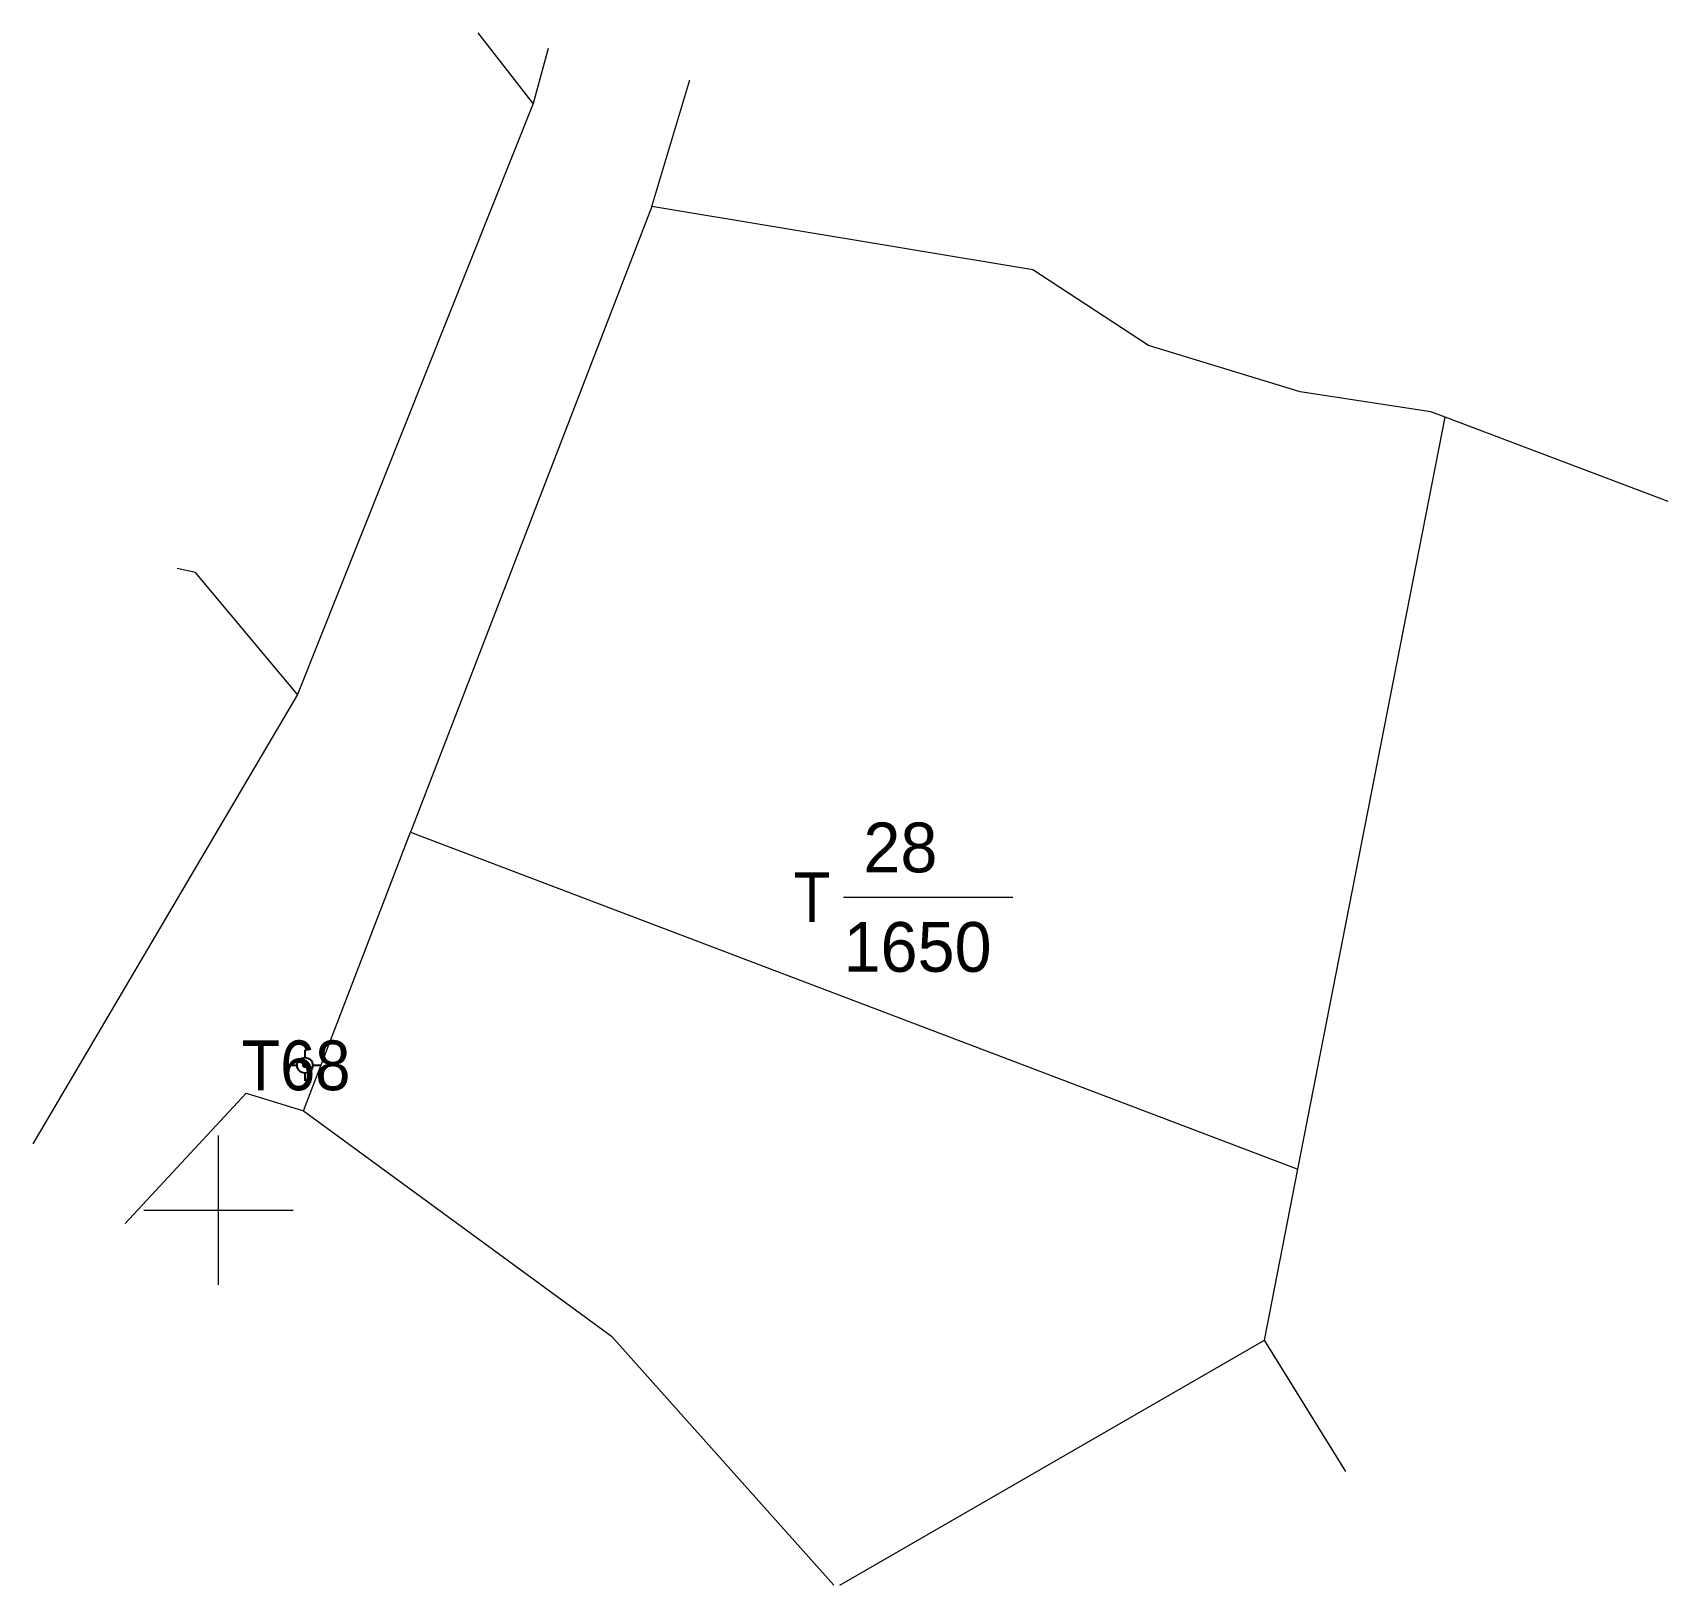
# Model space of a CAD drawing. Header units: metres. Extents: x 364792.5 to 364858.3, y 1838884.9 to 1838947.3.
import ezdxf
from ezdxf.enums import TextEntityAlignment as Align

# ---------------------------------------------------------------- set-up
doc = ezdxf.new("R2010")
doc.units = ezdxf.units.M
doc.header["$LTSCALE"] = 0.8
for name, color, linetype, lineweight in [('10', 7, 'Continuous', 25), ('13', 7, 'Continuous', 13), ('34', 7, 'Continuous', 13), ('6', 7, 'Continuous', 13), ('62', 7, 'Continuous', 13)]:
    doc.layers.add(name, color=color, linetype=linetype, lineweight=lineweight)
doc.layers.add('12', color=7, linetype='Continuous')

msp = doc.modelspace()

# ---------------------------------------------------------------- hatches: boundary and pattern name
at = {"layer": '10'}
msp.add_hatch(color=256, dxfattribs=at).paths.add_polyline_path([(364803.5469, 1838905.821, 1), (364803.3969, 1838905.821, 1)])

# ---------------------------------------------------------------- linework, layer by layer
for p, q in [((364803.47, 1838906.45), (364803.47, 1838906.13)), ((364803.16, 1838905.82), (364802.85, 1838905.82)), ((364804.1, 1838905.82), (364803.78, 1838905.82)), ((364803.47, 1838905.51), (364803.47, 1838905.2))]:
    msp.add_line(p, q, dxfattribs=at)
for radius in [0.3125, 0.075]:
    msp.add_circle((364803.4719, 1838905.821), radius, dxfattribs=at)
at = {"layer": '13'}
msp.add_line((364825.12, 1838912.58), (364831.92, 1838912.58), dxfattribs=at)
at = {"layer": '34'}
for p, q in [((364812.64, 1838944.48), (364810.43, 1838947.33)), ((364813.25, 1838946.7), (364812.64, 1838944.48)), ((364812.64, 1838944.48), (364803.17, 1838920.73)), ((364817.41, 1838940.35), (364807.72, 1838915.19)), ((364843.38, 1838901.65), (364849.3, 1838931.87)), ((364803.17, 1838920.73), (364792.53, 1838902.66)), ((364824.97, 1838884.92), (364842.04, 1838894.78)), ((364845.31, 1838889.5), (364842.04, 1838894.78))]:
    msp.add_line(p, q, dxfattribs=at)
for points in [[(364849.3, 1838931.87), (364848.72, 1838932.09), (364843.47, 1838932.9), (364837.38, 1838934.76), (364832.73, 1838937.8), (364817.41, 1838940.35), (364818.94, 1838945.43)], [(364858.27, 1838928.49), (364857.99, 1838928.59), (364849.3, 1838931.87)], [(364803.17, 1838920.73), (364799.07, 1838925.63), (364798.33, 1838925.79)], [(364796.24, 1838899.46), (364801.11, 1838904.7), (364803.41, 1838903.99)], [(364803.41, 1838903.99), (364815.8, 1838894.94), (364824.73, 1838884.92)]]:
    msp.add_lwpolyline(points, dxfattribs=at)
at = {"layer": '6'}
for p, q in [((364803.41, 1838903.99), (364807.72, 1838915.19)), ((364807.72, 1838915.19), (364843.38, 1838901.65)), ((364842.04, 1838894.78), (364843.38, 1838901.65))]:
    msp.add_line(p, q, dxfattribs=at)
at = {"layer": '62'}
for p, q in [((364800, 1838897), (364800, 1838903)), ((364797, 1838900), (364803, 1838900))]:
    msp.add_line(p, q, dxfattribs=at)

# ---------------------------------------------------------------- texts
at = {"layer": '12', "width": 0.95}
msp.add_text('T68 ', height=2, dxfattribs=at).set_placement((364803.465, 1838904.82), align=Align.CENTER)
at = {"layer": '13'}
for s, p in [('28', (364825.92, 1838913.58)), ('1650', (364825.12, 1838909.58))]:
    msp.add_text(s, height=2, dxfattribs=at).set_placement(p)
at = {"layer": '13', "width": 0.9}
msp.add_text('T', height=2, dxfattribs=at).set_placement((364823.12, 1838911.58))

doc.saveas('drawing.dxf')
